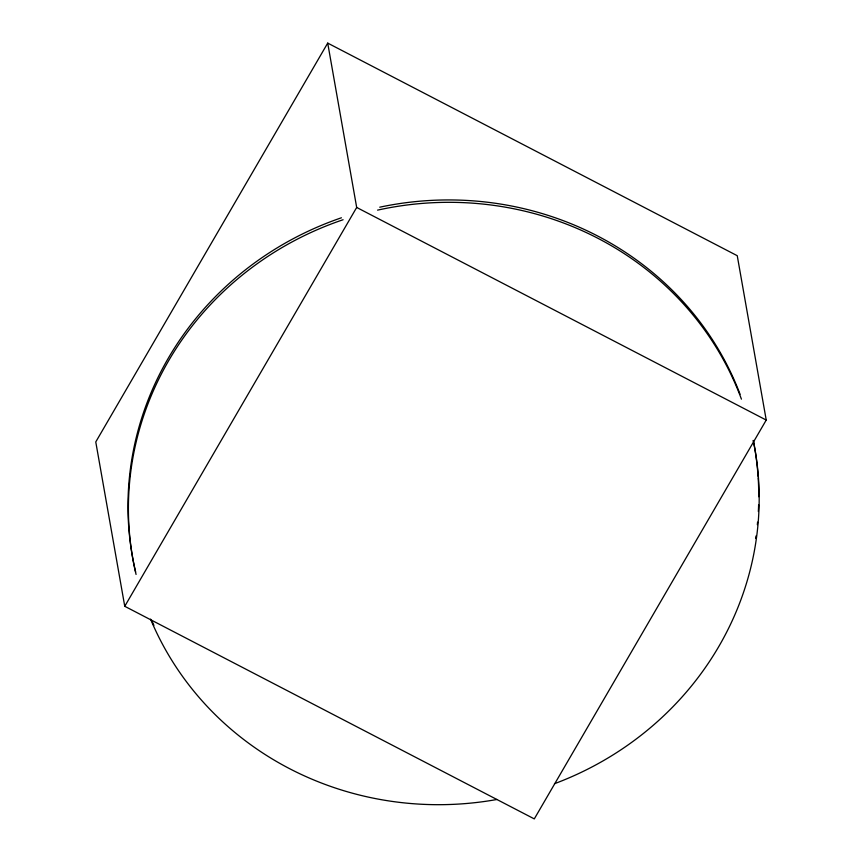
<?xml version="1.0" encoding="UTF-8"?>
<svg xmlns="http://www.w3.org/2000/svg" width="862" height="862" viewBox="0 0 862 862"><rect width="100%" height="100%" fill="white"/><g stroke="black" fill="none" stroke-linecap="round" stroke-linejoin="round"><path stroke-width="1.29" d="M327.711 43.1L95.768 441.937L124.753 606.298L534.289 818.9L766.232 420.063L737.247 255.702L327.711 43.1L356.685 207.451L124.753 606.298M356.685 207.451L766.232 420.063M753.248 440.417A315.837 300.719 -10 0 1 554.46 783.72M496.997 799.473A315.837 300.719 -10 0 1 150.559 619.11M136.067 574.437A315.837 300.719 -10 0 1 343.087 219.735M377.567 210.134A315.837 300.719 -10 0 1 741.428 399.149M753.356 440.676A315.837 300.719 -10 0 1 758.097 476.578M758.183 477.914A315.837 300.719 -10 0 1 758.754 496.717M758.625 504.776A315.837 300.719 -10 0 1 758.344 511.489M757.569 522.146A315.837 300.719 -10 0 1 757.332 524.667M755.974 536.002A315.837 300.719 -10 0 1 755.618 538.513M153.91 625.37A315.837 300.719 -10 0 1 152.262 621.685M135.646 572.066A315.837 300.719 -10 0 1 341.417 217.784M379.733 207.192A315.837 300.719 -10 0 1 740.07 394.257"/></g></svg>
